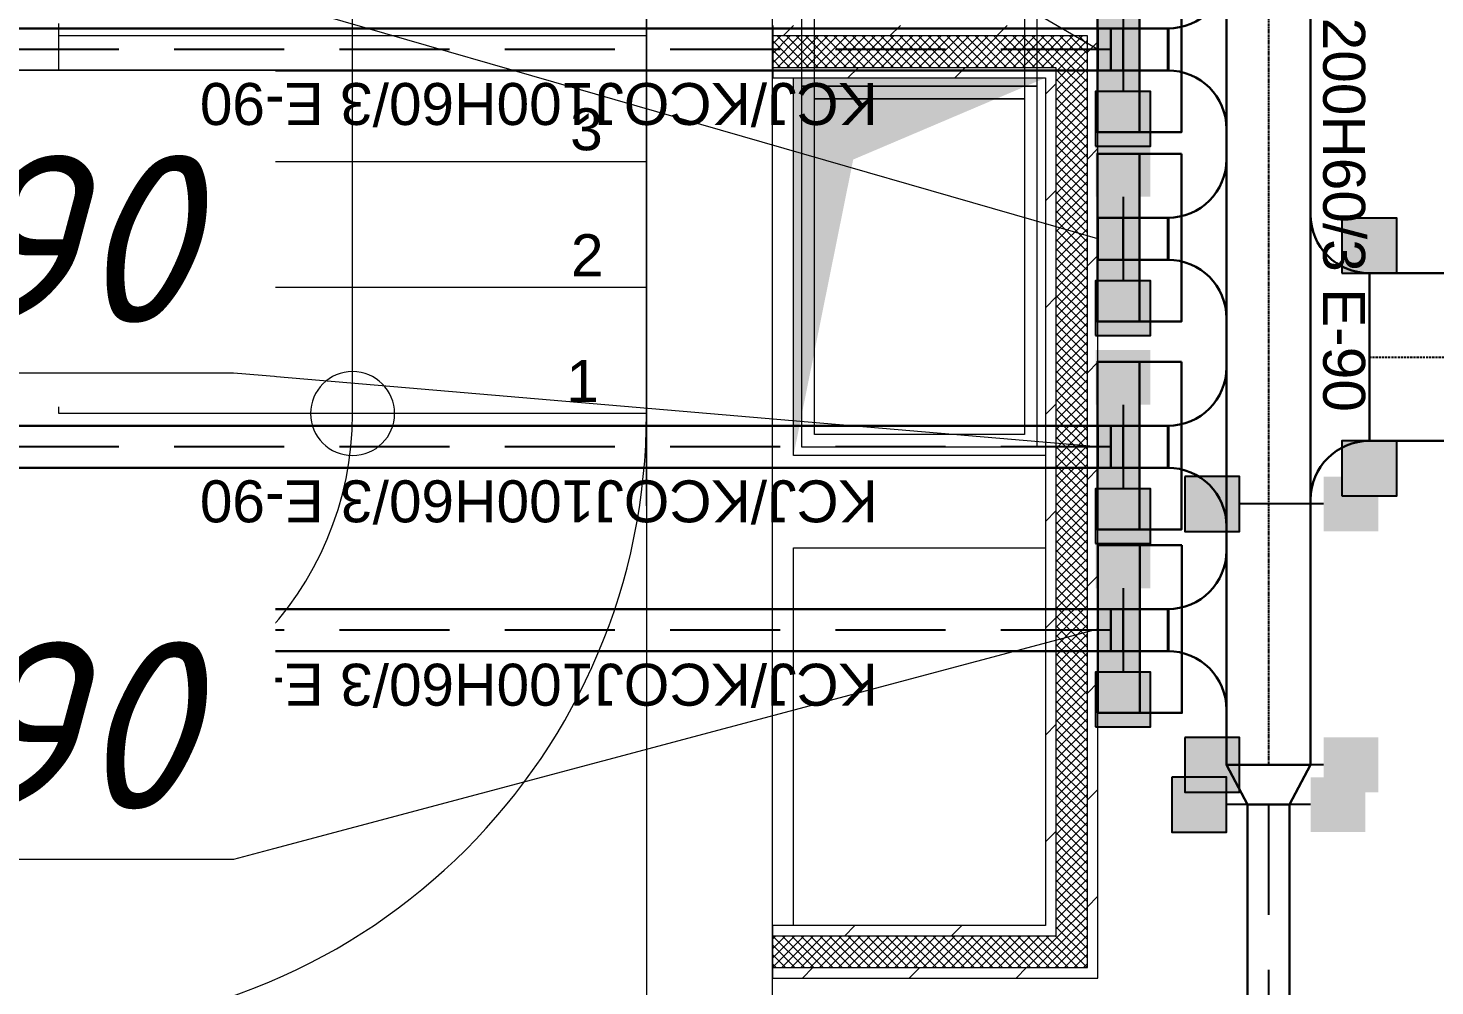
# Model space of a CAD drawing. Extents: x 221643 to 289394, y 86804 to 109436.
# Drawn here: x 258034.9 to 258369.9, y 105088.2 to 105316.4 of the extents above; entities that cross this region are included whole.
import ezdxf
from ezdxf import colors
from ezdxf.entities.mleader import LeaderData, LeaderLine
from ezdxf.math import Vec2, Vec3

# ---------------------------------------------------------------- set-up
doc = ezdxf.new("R2010")
doc.units = 0
doc.linetypes.add('DASHED2', pattern=[0.375, 0.25, -0.125])
for name, color, linetype in [('!ДВ', 7, 'Continuous'), ('!ПС_кабель', 1, 'Continuous'), ('00_lestnicy', 7, 'Continuous'), ('51312000', 7, 'Continuous'), ('BAKS_opis', 7, 'Continuous'), ('АР-3д сходи', 7, 'Continuous'), ('перегородки', 7, 'Continuous')]:
    doc.layers.add(name, color=color, linetype=linetype)
for name, color, linetype, lineweight in [('E_Лотки_аварійні', 1, 'Continuous', 30), ('E_Позначення', 7, 'Continuous', 15), ('E_Розп. мережі', 5, 'Continuous', 30)]:
    doc.layers.add(name, color=color, linetype=linetype, lineweight=lineweight)
doc.layers.add('E_Лотки_опори_опуски', color=2, linetype='Continuous', plot=False)
doc.styles.add('ROMANS', font='ROMANS')
doc.styles.get("Standard").update_dxf_attribs({"font": 'arial.ttf'})
doc.styles.add('ГОСТ 2.304', font='isocpeui.ttf')
doc.styles.add('СГЕНЕРИР_СТИЛЬ_1', font='arial.ttf')

# ---------------------------------------------------------------- blocks, each defined once
blk = doc.blocks.new('+9450')
at = {"layer": '!ДВ', "linetype": 'Continuous', "lineweight": 20}
blk.add_hatch(color=7, dxfattribs=at).paths.add_polyline_path([(3436.3, 4370), (3578.6, 5075.4), (4036.3, 5270), (3436.3, 5270)])
at = {"layer": '!ДВ', "color": 7, "linetype": 'Continuous', "lineweight": 18}
for p, q in [((3486.3, 5220), (3486.3, 6994.8)), ((3986.3, 6994.8), (3986.3, 5220)), ((3456.3, 5250), (3456.3, 6869.8)), ((4016.3, 6869.8), (4016.3, 5250)), ((3456.3, 5250), (4016.3, 5250)), ((3456.3, 4390), (3456.3, 5250)), ((4016.3, 5250), (3456.3, 5250)), ((4016.3, 5250), (4016.3, 4390)), ((3486.3, 5220), (3986.3, 5220)), ((3486.3, 4420), (3486.3, 5220)), ((3986.3, 5220), (3486.3, 5220)), ((3986.3, 5220), (3986.3, 4420)), ((4016.3, 4390), (3456.3, 4390)), ((3986.3, 4420), (3486.3, 4420))]:
    blk.add_line(p, q, dxfattribs=at)
at = {"layer": '!ДВ', "color": 7, "linetype": 'Continuous', "lineweight": 20}
for p, q in [((3436.3, 5270), (4036.3, 5270)), ((3436.3, 4370), (3436.3, 5270)), ((4036.3, 5270), (4036.3, 4370)), ((4036.3, 4370), (3436.3, 4370)), ((3436.3, 4150), (4036.3, 4150)), ((3436.3, 3250), (3436.3, 4150)), ((4036.3, 4150), (4036.3, 3250)), ((4036.3, 3250), (3436.3, 3250))]:
    blk.add_line(p, q, dxfattribs=at)
at = {"color": 7, "linetype": 'Continuous', "lineweight": 20}
for radius in [1470, 770]:
    blk.add_arc((1616.2, 4470.1), radius, 180, 0, dxfattribs=at)
at = {"layer": '00_lestnicy', "color": 7, "linetype": 'Continuous', "lineweight": 13}
blk.add_line((3086.3, 4250), (3086.3, 7250), dxfattribs=at)
at = {"layer": '51312000', "color": 7, "linetype": 'Continuous', "lineweight": 20}
for p, q in [((3086.5, 7072.2), (3086.5, 2120.1)), ((3386.5, 1820.1), (3386.5, 7072.2))]:
    blk.add_line(p, q, dxfattribs=at)
at = {"layer": 'АР-3д сходи', "color": 7, "linetype": 'Continuous', "lineweight": 20}
for p, q in [((1686.2, 4470.1), (1686.2, 6570.1)), ((2386.2, 4470.1), (2386.2, 6270.1)), ((3086.2, 5970.1), (3086.2, 4470.1)), ((3086.2, 5370.1), (1686.2, 5370.1)), ((3086.2, 5070.1), (1686.2, 5070.1)), ((3086.2, 4770.1), (1686.2, 4770.1)), ((3086.2, 4470.1), (1686.2, 4470.1)), ((3086.2, 4470.1), (1686.2, 4470.1))]:
    blk.add_line(p, q, dxfattribs=at)
for start, end in [(0, 180), (180, 0)]:
    blk.add_arc((2386.2, 4470.1), 100, start, end, dxfattribs=at)
at = {"layer": 'перегородки', "color": 7, "linetype": 'Continuous', "lineweight": 18}
for p, q in [((3386.8, 5395), (3386.8, 5370)), ((3411.5, 5370), (3436.5, 5395)), ((3666, 5370), (3691, 5395)), ((3920.6, 5370), (3945.6, 5395)), ((4161.3, 3125), (4161.3, 5395)), ((3386.8, 5350.8), (3406, 5370)), ((3386.8, 5328.3), (3428.4, 5370)), ((3386.8, 5305.9), (3450.9, 5370)), ((4136.3, 5370), (3386.8, 5370)), ((3386.8, 5370), (3386.8, 5295)), ((3472.6, 5295), (3397.6, 5370)), ((3398.3, 5295), (3473.3, 5370)), ((3495, 5295), (3420, 5370)), ((3420.8, 5295), (3495.8, 5370)), ((3517.5, 5295), (3442.5, 5370)), ((3443.3, 5295), (3518.3, 5370)), ((3539.9, 5295), (3464.9, 5370)), ((3465.7, 5295), (3540.7, 5370)), ((3562.4, 5295), (3487.4, 5370)), ((3488.2, 5295), (3563.2, 5370)), ((3584.8, 5295), (3509.8, 5370)), ((3510.6, 5295), (3585.6, 5370)), ((3607.3, 5295), (3532.3, 5370)), ((3533.1, 5295), (3608.1, 5370)), ((3629.7, 5295), (3554.7, 5370)), ((3555.5, 5295), (3630.5, 5370)), ((3652.2, 5295), (3577.2, 5370)), ((3578, 5295), (3653, 5370)), ((3674.6, 5295), (3599.6, 5370)), ((3600.4, 5295), (3675.4, 5370)), ((3697.1, 5295), (3622.1, 5370)), ((3622.9, 5295), (3697.9, 5370)), ((3719.5, 5295), (3644.5, 5370)), ((3645.3, 5295), (3720.3, 5370)), ((3742, 5295), (3667, 5370)), ((3667.8, 5295), (3742.8, 5370)), ((3764.4, 5295), (3689.4, 5370)), ((3690.2, 5295), (3765.2, 5370)), ((3786.9, 5295), (3711.9, 5370)), ((3712.7, 5295), (3787.7, 5370)), ((3809.3, 5295), (3734.3, 5370)), ((3735.1, 5295), (3810.1, 5370)), ((3831.8, 5295), (3756.8, 5370)), ((3757.6, 5295), (3832.6, 5370)), ((3854.2, 5295), (3779.2, 5370)), ((3780, 5295), (3855, 5370)), ((3876.7, 5295), (3801.7, 5370)), ((3802.5, 5295), (3877.5, 5370)), ((3899.1, 5295), (3824.1, 5370)), ((3824.9, 5295), (3899.9, 5370)), ((3921.6, 5295), (3846.6, 5370)), ((3847.4, 5295), (3922.4, 5370)), ((3944, 5295), (3869, 5370)), ((3869.8, 5295), (3944.8, 5370)), ((3966.5, 5295), (3891.5, 5370)), ((3892.3, 5295), (3967.3, 5370)), ((3988.9, 5295), (3913.9, 5370)), ((3914.7, 5295), (3989.7, 5370)), ((4011.4, 5295), (3936.4, 5370)), ((3937.2, 5295), (4012.2, 5370)), ((4033.8, 5295), (3958.8, 5370)), ((3959.6, 5295), (4034.6, 5370)), ((4056.3, 5295), (3981.3, 5370)), ((3982.1, 5295), (4057.1, 5370)), ((4070, 5303.7), (4003.7, 5370)), ((4004.5, 5295), (4079.5, 5370)), ((4081.3, 5314.9), (4026.2, 5370)), ((4027, 5295), (4102, 5370)), ((4092.5, 5326.1), (4048.6, 5370)), ((4049.4, 5295), (4124.4, 5370)), ((4103.7, 5337.4), (4071.1, 5370)), ((4114.9, 5348.6), (4093.5, 5370)), ((4126.2, 5359.8), (4116, 5370)), ((4136.3, 3150), (4136.3, 5370)), ((3450.1, 5295), (3386.8, 5358.4)), ((3427.7, 5295), (3386.8, 5335.9)), ((4061.3, 5284.5), (4136.3, 5359.5)), ((4061.3, 5262), (4136.3, 5337)), ((4136.3, 5304.7), (4103.7, 5337.4)), ((4136.3, 5327.2), (4114.9, 5348.6)), ((4136.3, 5349.6), (4126.2, 5359.8)), ((4136.3, 5331.2), (4161.3, 5356.2)), ((3405.2, 5295), (3386.8, 5313.5)), ((3386.8, 5295), (4061.3, 5295)), ((3386.8, 5295), (3386.8, 5270)), ((3566, 5270), (3591, 5295)), ((3820.6, 5270), (3845.6, 5295)), ((4061.3, 5239.6), (4136.3, 5314.6)), ((4061.3, 5295), (4061.3, 3225)), ((4136.3, 5237.4), (4070, 5303.7)), ((4136.3, 5259.8), (4081.3, 5314.9)), ((4136.3, 5282.3), (4092.5, 5326.1)), ((3386.8, 5270), (4036.3, 5270)), ((4036.3, 5270), (4036.3, 3250)), ((4061.3, 5217.1), (4136.3, 5292.1)), ((4136.3, 5214.9), (4061.3, 5289.9)), ((4061.3, 5194.7), (4136.3, 5269.7)), ((4136.3, 5192.5), (4061.3, 5267.5)), ((4036.3, 5231.2), (4061.3, 5256.2)), ((4061.3, 5172.2), (4136.3, 5247.2)), ((4136.3, 5170), (4061.3, 5245)), ((4061.3, 5149.8), (4136.3, 5224.8)), ((4136.3, 5147.6), (4061.3, 5222.6)), ((4061.3, 5127.3), (4136.3, 5202.3)), ((4136.3, 5125.1), (4061.3, 5200.1)), ((4061.3, 5104.9), (4136.3, 5179.9)), ((4136.3, 5102.7), (4061.3, 5177.7)), ((4061.3, 5082.4), (4136.3, 5157.4)), ((4136.3, 5080.2), (4061.3, 5155.2)), ((4061.3, 5060), (4136.3, 5135)), ((4136.3, 5057.8), (4061.3, 5132.8)), ((4061.3, 5037.5), (4136.3, 5112.5)), ((4136.3, 5035.3), (4061.3, 5110.3)), ((4136.3, 5076.6), (4161.3, 5101.6)), ((4061.3, 5015.1), (4136.3, 5090.1)), ((4136.3, 5012.9), (4061.3, 5087.9)), ((4061.3, 4992.6), (4136.3, 5067.6)), ((4136.3, 4990.4), (4061.3, 5065.4)), ((4061.3, 4970.2), (4136.3, 5045.2)), ((4136.3, 4968), (4061.3, 5043)), ((4036.3, 4976.6), (4061.3, 5001.6)), ((4061.3, 4947.7), (4136.3, 5022.7)), ((4136.3, 4945.5), (4061.3, 5020.5)), ((4061.3, 4925.3), (4136.3, 5000.3)), ((4136.3, 4923.1), (4061.3, 4998.1)), ((4061.3, 4902.8), (4136.3, 4977.8)), ((4136.3, 4900.6), (4061.3, 4975.6)), ((4061.3, 4880.4), (4136.3, 4955.4)), ((4136.3, 4878.2), (4061.3, 4953.2)), ((4061.3, 4857.9), (4136.3, 4932.9)), ((4136.3, 4855.7), (4061.3, 4930.7)), ((4061.3, 4835.5), (4136.3, 4910.5)), ((4136.3, 4833.3), (4061.3, 4908.3)), ((4061.3, 4813), (4136.3, 4888)), ((4136.3, 4810.8), (4061.3, 4885.8)), ((4061.3, 4790.6), (4136.3, 4865.6)), ((4136.3, 4788.4), (4061.3, 4863.4)), ((4061.3, 4768.1), (4136.3, 4843.1)), ((4136.3, 4765.9), (4061.3, 4840.9)), ((4136.3, 4822.1), (4161.3, 4847.1)), ((4061.3, 4745.7), (4136.3, 4820.7)), ((4136.3, 4743.5), (4061.3, 4818.5)), ((4061.3, 4723.2), (4136.3, 4798.2)), ((4136.3, 4721), (4061.3, 4796)), ((4061.3, 4700.8), (4136.3, 4775.8)), ((4136.3, 4698.6), (4061.3, 4773.6)), ((4036.3, 4722.1), (4061.3, 4747.1)), ((4061.3, 4678.3), (4136.3, 4753.3)), ((4136.3, 4676.1), (4061.3, 4751.1)), ((4061.3, 4655.9), (4136.3, 4730.9)), ((4136.3, 4653.7), (4061.3, 4728.7)), ((4061.3, 4633.4), (4136.3, 4708.4)), ((4136.3, 4631.2), (4061.3, 4706.2)), ((4061.3, 4610.9), (4136.3, 4685.9)), ((4136.3, 4608.8), (4061.3, 4683.8)), ((4061.3, 4588.5), (4136.3, 4663.5)), ((4136.3, 4586.3), (4061.3, 4661.3)), ((4061.3, 4566), (4136.3, 4641)), ((4136.3, 4563.9), (4061.3, 4638.9)), ((4061.3, 4543.6), (4136.3, 4618.6)), ((4136.3, 4541.4), (4061.3, 4616.4)), ((4061.3, 4521.1), (4136.3, 4596.1)), ((4136.3, 4519), (4061.3, 4594)), ((4136.3, 4567.5), (4161.3, 4592.5)), ((4061.3, 4498.7), (4136.3, 4573.7)), ((4136.3, 4496.5), (4061.3, 4571.5)), ((4061.3, 4476.2), (4136.3, 4551.2)), ((4136.3, 4474.1), (4061.3, 4549.1)), ((4061.3, 4453.8), (4136.3, 4528.8)), ((4136.3, 4451.6), (4061.3, 4526.6)), ((4036.3, 4467.5), (4061.3, 4492.5)), ((4061.3, 4431.3), (4136.3, 4506.3)), ((4136.3, 4429.2), (4061.3, 4504.2)), ((4061.3, 4408.9), (4136.3, 4483.9)), ((4136.3, 4406.7), (4061.3, 4481.7)), ((4061.3, 4386.4), (4136.3, 4461.4)), ((4136.3, 4384.3), (4061.3, 4459.3)), ((4061.3, 4364), (4136.3, 4439)), ((4136.3, 4361.8), (4061.3, 4436.8)), ((4061.3, 4341.5), (4136.3, 4416.5)), ((4136.3, 4339.4), (4061.3, 4414.4)), ((4061.3, 4319.1), (4136.3, 4394.1)), ((4136.3, 4316.9), (4061.3, 4391.9)), ((4061.3, 4296.6), (4136.3, 4371.6)), ((4136.3, 4294.5), (4061.3, 4369.5)), ((4061.3, 4274.2), (4136.3, 4349.2)), ((4136.3, 4272), (4061.3, 4347)), ((4061.3, 4251.7), (4136.3, 4326.7)), ((4136.3, 4249.6), (4061.3, 4324.6)), ((4136.3, 4313), (4161.3, 4338)), ((4061.3, 4229.3), (4136.3, 4304.3)), ((4136.3, 4227.1), (4061.3, 4302.1)), ((4061.3, 4206.8), (4136.3, 4281.8)), ((4136.3, 4204.7), (4061.3, 4279.7)), ((4061.3, 4184.4), (4136.3, 4259.4)), ((4136.3, 4182.2), (4061.3, 4257.2)), ((4036.3, 4213), (4061.3, 4238)), ((4061.3, 4161.9), (4136.3, 4236.9)), ((4136.3, 4159.8), (4061.3, 4234.8)), ((4061.3, 4139.5), (4136.3, 4214.5)), ((4136.3, 4137.3), (4061.3, 4212.3)), ((4061.3, 4117), (4136.3, 4192)), ((4136.3, 4114.9), (4061.3, 4189.9)), ((4061.3, 4094.6), (4136.3, 4169.6)), ((4136.3, 4092.4), (4061.3, 4167.4)), ((4061.3, 4072.1), (4136.3, 4147.1)), ((4136.3, 4070), (4061.3, 4145)), ((4061.3, 4049.7), (4136.3, 4124.7)), ((4136.3, 4047.5), (4061.3, 4122.5)), ((4061.3, 4027.2), (4136.3, 4102.2)), ((4136.3, 4025.1), (4061.3, 4100.1)), ((4061.3, 4004.8), (4136.3, 4079.8)), ((4136.3, 4002.6), (4061.3, 4077.6)), ((4061.3, 3982.3), (4136.3, 4057.3)), ((4136.3, 3980.2), (4061.3, 4055.2)), ((4136.3, 4058.4), (4161.3, 4083.4)), ((4061.3, 3959.9), (4136.3, 4034.9)), ((4136.3, 3957.7), (4061.3, 4032.7)), ((4061.3, 3937.4), (4136.3, 4012.4)), ((4136.3, 3935.3), (4061.3, 4010.3)), ((4061.3, 3915), (4136.3, 3990)), ((4136.3, 3912.8), (4061.3, 3987.8)), ((4036.3, 3958.4), (4061.3, 3983.4)), ((4061.3, 3892.5), (4136.3, 3967.5)), ((4136.3, 3890.4), (4061.3, 3965.4)), ((4061.3, 3870.1), (4136.3, 3945.1)), ((4136.3, 3867.9), (4061.3, 3942.9)), ((4061.3, 3847.6), (4136.3, 3922.6)), ((4136.3, 3845.5), (4061.3, 3920.5)), ((4061.3, 3825.2), (4136.3, 3900.2)), ((4136.3, 3823), (4061.3, 3898)), ((4061.3, 3802.7), (4136.3, 3877.7)), ((4136.3, 3800.6), (4061.3, 3875.6)), ((4061.3, 3780.3), (4136.3, 3855.3)), ((4136.3, 3778.1), (4061.3, 3853.1)), ((4061.3, 3757.8), (4136.3, 3832.8)), ((4136.3, 3755.7), (4061.3, 3830.7)), ((4136.3, 3803.8), (4161.3, 3828.8)), ((4061.3, 3735.4), (4136.3, 3810.4)), ((4136.3, 3733.2), (4061.3, 3808.2)), ((4061.3, 3712.9), (4136.3, 3787.9)), ((4136.3, 3710.8), (4061.3, 3785.8)), ((4061.3, 3690.5), (4136.3, 3765.5)), ((4136.3, 3688.3), (4061.3, 3763.3)), ((4036.3, 3703.8), (4061.3, 3728.8)), ((4061.3, 3668), (4136.3, 3743)), ((4136.3, 3665.9), (4061.3, 3740.9)), ((4061.3, 3645.6), (4136.3, 3720.6)), ((4136.3, 3643.4), (4061.3, 3718.4)), ((4061.3, 3623.1), (4136.3, 3698.1)), ((4136.3, 3621), (4061.3, 3696)), ((4061.3, 3600.7), (4136.3, 3675.7)), ((4136.3, 3598.5), (4061.3, 3673.5)), ((4061.3, 3578.2), (4136.3, 3653.2)), ((4136.3, 3576), (4061.3, 3651)), ((4061.3, 3555.8), (4136.3, 3630.8)), ((4136.3, 3553.6), (4061.3, 3628.6)), ((4061.3, 3533.3), (4136.3, 3608.3)), ((4136.3, 3531.1), (4061.3, 3606.1)), ((4061.3, 3510.9), (4136.3, 3585.9)), ((4136.3, 3508.7), (4061.3, 3583.7)), ((4061.3, 3488.4), (4136.3, 3563.4)), ((4136.3, 3486.2), (4061.3, 3561.2)), ((4136.3, 3549.3), (4161.3, 3574.3)), ((4061.3, 3466), (4136.3, 3541)), ((4136.3, 3463.8), (4061.3, 3538.8)), ((4061.3, 3443.5), (4136.3, 3518.5)), ((4136.3, 3441.3), (4061.3, 3516.3)), ((4061.3, 3421.1), (4136.3, 3496.1)), ((4136.3, 3418.9), (4061.3, 3493.9)), ((4036.3, 3449.3), (4061.3, 3474.3)), ((4061.3, 3398.6), (4136.3, 3473.6)), ((4136.3, 3396.4), (4061.3, 3471.4)), ((4061.3, 3376.2), (4136.3, 3451.2)), ((4136.3, 3374), (4061.3, 3449)), ((4061.3, 3353.7), (4136.3, 3428.7)), ((4136.3, 3351.5), (4061.3, 3426.5)), ((4061.3, 3331.3), (4136.3, 3406.3)), ((4136.3, 3329.1), (4061.3, 3404.1)), ((4061.3, 3308.8), (4136.3, 3383.8)), ((4136.3, 3306.6), (4061.3, 3381.6)), ((4061.3, 3286.4), (4136.3, 3361.4)), ((4136.3, 3284.2), (4061.3, 3359.2)), ((4061.3, 3263.9), (4136.3, 3338.9)), ((4136.3, 3261.7), (4061.3, 3336.7)), ((4136.3, 3294.7), (4161.3, 3319.7)), ((4061.3, 3241.5), (4136.3, 3316.5)), ((4136.3, 3239.3), (4061.3, 3314.3)), ((4136.3, 3216.8), (4061.3, 3291.8)), ((4064.3, 3222), (4136.3, 3294)), ((4136.3, 3194.4), (4061.3, 3269.4)), ((4075.6, 3210.8), (4136.3, 3271.6)), ((4036.3, 3250), (3386.9, 3250)), ((3386.9, 3225), (3386.9, 3250)), ((3386.9, 3218.1), (3393.8, 3225)), ((3386.9, 3195.6), (3416.3, 3225)), ((3386.9, 3173.2), (3438.7, 3225)), ((3386.9, 3150.7), (3461.2, 3225)), ((4061.3, 3225), (3386.9, 3225)), ((3386.9, 3150), (3386.9, 3225)), ((3462.3, 3150), (3387.3, 3225)), ((3408.6, 3150), (3483.6, 3225)), ((3484.8, 3150), (3409.8, 3225)), ((3431.1, 3150), (3506.1, 3225)), ((3507.2, 3150), (3432.2, 3225)), ((3453.5, 3150), (3528.5, 3225)), ((3529.7, 3150), (3454.7, 3225)), ((3476, 3150), (3551, 3225)), ((3552.1, 3150), (3477.1, 3225)), ((3498.4, 3150), (3573.4, 3225)), ((3574.6, 3150), (3499.6, 3225)), ((3520.9, 3150), (3595.9, 3225)), ((3597, 3150), (3522, 3225)), ((3543.3, 3150), (3618.3, 3225)), ((3619.5, 3150), (3544.5, 3225)), ((3557.5, 3225), (3582.5, 3250)), ((3565.8, 3150), (3640.8, 3225)), ((3641.9, 3150), (3566.9, 3225)), ((3588.2, 3150), (3663.2, 3225)), ((3664.4, 3150), (3589.4, 3225)), ((3610.7, 3150), (3685.7, 3225)), ((3686.8, 3150), (3611.8, 3225)), ((3633.1, 3150), (3708.1, 3225)), ((3709.3, 3150), (3634.3, 3225)), ((3655.6, 3150), (3730.6, 3225)), ((3731.7, 3150), (3656.7, 3225)), ((3678, 3150), (3753, 3225)), ((3754.2, 3150), (3679.2, 3225)), ((3700.5, 3150), (3775.5, 3225)), ((3776.6, 3150), (3701.6, 3225)), ((3722.9, 3150), (3797.9, 3225)), ((3799.1, 3150), (3724.1, 3225)), ((3745.4, 3150), (3820.4, 3225)), ((3821.5, 3150), (3746.5, 3225)), ((3767.8, 3150), (3842.8, 3225)), ((3844, 3150), (3769, 3225)), ((3790.3, 3150), (3865.3, 3225)), ((3866.4, 3150), (3791.4, 3225)), ((3812, 3225), (3837, 3250)), ((3812.7, 3150), (3887.7, 3225)), ((3888.9, 3150), (3813.9, 3225)), ((3835.2, 3150), (3910.2, 3225)), ((3911.3, 3150), (3836.3, 3225)), ((3857.6, 3150), (3932.6, 3225)), ((3933.8, 3150), (3858.8, 3225)), ((3880.1, 3150), (3955.1, 3225)), ((3956.2, 3150), (3881.2, 3225)), ((3902.5, 3150), (3977.5, 3225)), ((3978.7, 3150), (3903.7, 3225)), ((3925, 3150), (4000, 3225)), ((4001.1, 3150), (3926.1, 3225)), ((3947.4, 3150), (4022.4, 3225)), ((4023.6, 3150), (3948.6, 3225)), ((3969.9, 3150), (4044.9, 3225)), ((4046, 3150), (3971, 3225)), ((3992.3, 3150), (4064.3, 3222)), ((4068.5, 3150), (3993.5, 3225)), ((4090.9, 3150), (4015.9, 3225)), ((4113.4, 3150), (4038.4, 3225)), ((4135.8, 3150), (4060.8, 3225)), ((4136.3, 3171.9), (4061.3, 3246.9)), ((4086.8, 3199.6), (4136.3, 3249.1)), ((4098, 3188.3), (4136.3, 3226.7)), ((3439.9, 3150), (3386.9, 3203)), ((4014.8, 3150), (4075.6, 3210.8)), ((4037.2, 3150), (4086.8, 3199.6)), ((4059.7, 3150), (4098, 3188.3)), ((4109.2, 3177.1), (4136.3, 3204.2)), ((3417.4, 3150), (3386.9, 3180.5)), ((3395, 3150), (3386.9, 3158.1)), ((3386.9, 3150), (4136.3, 3150)), ((3386.9, 3125), (3386.9, 3150)), ((3457.5, 3125), (3482.5, 3150)), ((3712, 3125), (3737, 3150)), ((3966.6, 3125), (3991.6, 3150)), ((4082.1, 3150), (4109.2, 3177.1)), ((4104.6, 3150), (4120.5, 3165.9)), ((4120.5, 3165.9), (4136.3, 3181.8)), ((4127, 3150), (4131.7, 3154.7)), ((4131.7, 3154.7), (4136.3, 3159.3)), ((3386.9, 3125), (4161.3, 3125))]:
    blk.add_line(p, q, dxfattribs=at)
at = {"layer": 'АР-3д сходи', "color": 7, "style": 'СГЕНЕРИР_СТИЛЬ_1'}
for s, p in [('3', (2904.4, 5097.5)), ('2', (2906.2, 4797.4)), ('1', (2895.1, 4497.4))]:
    blk.add_text(s, height=100, dxfattribs=at).set_placement(p)
blk = doc.blocks.new('BAKS_1858')
at = {"layer": 'BAKS_opis', "color": 105, "linetype": 'DASHED2'}
blk.add_line((0, 0), (0, -302.15), dxfattribs=at)
at = {"layer": 'E_Лотки_аварійні'}
for points in [[(-10, 0), (-10, -302.15), (10, -302.15), (10, 0)], [(-10, 0), (-10, -302.15), (-10, -302.15), (-10, 0)], [(10, 0), (10, -302.15), (-10, -302.15), (-10, 0)], [(10, 0), (10, -302.15), (10, -302.15), (10, 0)]]:
    blk.add_3dface(points, dxfattribs=at)
at = {"flags": 1}
for tag, p in [('LENGTH', (0, 0)), ('ID', (10, 0)), ('ATT_2', (0, -302.15)), ('ATT_3', (0, -302.15)), ('ATT_1', (0, -302.15)), ('ATT_4', (0, -302.15)), ('ATT_5', (0, -302.15)), ('AN', (0, -302.15)), ('TYP', (0, -302.15)), ('P2X', (0, -302.15)), ('P2Y', (0, -302.15)), ('LUSTRO', (0, -302.15)), ('NAME', (0, -302.15)), ('P1X', (0, -302.15)), ('P1Y', (0, -302.15))]:
    blk.add_attdef(tag, p, '', height=2.5, dxfattribs=at)
at = {"layer": 'BAKS_opis'}
blk.add_attdef('SYMBOL', (13, -56.58), '', height=10, rotation=270, dxfattribs=at)
blk = doc.blocks.new('A$C4863500E')
at = {"linetype": 'Continuous'}
for p, q in [((380, 140), (0, 140)), ((240, 0), (140, 0))]:
    blk.add_line(p, q, dxfattribs=at)
for centre, start, end in [((0, 0), 0, 90), ((380, 0), 90, 180)]:
    blk.add_arc(centre, 140, start, end, dxfattribs=at)
blk = doc.blocks.new('TKD___100')
at = {"xscale": 0.1, "yscale": 0.1, "zscale": 0.1}
blk.add_blockref('A$C4863500E', (-19, -14), dxfattribs=at)
at = {"style": 'ROMANS', "flags": 9}
for tag, p in [('SYMBOL', (4.95, 15.01)), ('TYP', (4.95, 14.03)), ('ATT_1', (4.95, 13.37)), ('ID', (4.95, 14.67)), ('NAME', (4.95, 14.36)), ('LENGTH', (4.95, 13.71)), ('ATT_2', (4.95, 13.02)), ('ATT_3', (4.95, 12.67)), ('ATT_4', (4.95, 12.31)), ('ATT_5', (4.95, 11.94)), ('AN', (4.95, 10.64)), ('LUSTRO', (4.95, 11.58)), ('P1', (4.95, 11.23)), ('P2', (4.95, 10.94))]:
    blk.add_attdef(tag, p, '', height=0.3, dxfattribs=at)
blk = doc.blocks.new('A$C29AD5F3A')
at = {"linetype": 'Continuous'}
for p, q in [((0, 168), (100, 168)), ((0, 108), (0, 168)), ((100, 168), (100, 108)), ((100, 108), (0, 108)), ((0, 108), (0, 0)), ((100, 0), (100, 108)), ((0, 0), (100, 0))]:
    blk.add_line(p, q, dxfattribs=at)
blk = doc.blocks.new('LU___100H60')
at = {"xscale": 0.1, "yscale": 0.1, "zscale": 0.1}
blk.add_blockref('A$C29AD5F3A', (-5, 0), dxfattribs=at)
at = {"style": 'ROMANS', "flags": 9}
for tag, p in [('SYMBOL', (4.95, 15.01)), ('TYP', (4.95, 14.03)), ('ATT_1', (4.95, 13.37)), ('ID', (4.95, 14.67)), ('NAME', (4.95, 14.36)), ('LENGTH', (4.95, 13.71)), ('ATT_2', (4.95, 13.02)), ('ATT_3', (4.95, 12.67)), ('ATT_4', (4.95, 12.31)), ('ATT_5', (4.95, 11.94)), ('AN', (4.95, 10.64)), ('LUSTRO', (4.95, 11.58)), ('P1', (4.95, 11.23)), ('P2', (4.95, 10.94))]:
    blk.add_attdef(tag, p, '', height=0.3, dxfattribs=at)
blk = doc.blocks.new('BAKS_569')
at = {"layer": 'BAKS_opis', "linetype": 'DASHED2', "ltscale": 105}
blk.add_line((0, 0), (0, -300), dxfattribs=at)
at = {"layer": 'E_Лотки_опори_опуски'}
for points in [[(-5, 0), (-5, -300), (5, -300), (5, 0)], [(-5, 0), (-5, -300), (-5, -300), (-5, 0)], [(5, 0), (5, -300), (-5, -300), (-5, 0)], [(5, 0), (5, -300), (5, -300), (5, 0)]]:
    blk.add_3dface(points, dxfattribs=at)
at = {"flags": 1}
for tag, p in [('LENGTH', (0, 0)), ('ID', (5, 0)), ('ATT_2', (0, -300)), ('ATT_3', (0, -300)), ('ATT_1', (0, -300)), ('ATT_4', (0, -300)), ('ATT_5', (0, -300)), ('AN', (0, -300)), ('TYP', (0, -300)), ('P2X', (0, -300)), ('P2Y', (0, -300)), ('LUSTRO', (0, -300)), ('NAME', (0, -300)), ('P1X', (0, -300)), ('P1Y', (0, -300))]:
    blk.add_attdef(tag, p, '', height=2.5, dxfattribs=at)
at = {"layer": 'BAKS_opis'}
blk.add_attdef('SYMBOL', (8, -55.5), '', height=10, rotation=270, dxfattribs=at)
blk = doc.blocks.new('A$C15B67691')
at = {"linetype": 'Continuous'}
for p, q in [((0, 0), (50, 95)), ((150, 95), (50, 95)), ((200, 0), (150, 95)), ((200, 0), (0, 0))]:
    blk.add_line(p, q, dxfattribs=at)
blk = doc.blocks.new('RKS___200_100')
at = {"xscale": 0.1, "yscale": 0.1, "zscale": 0.1}
blk.add_blockref('A$C15B67691', (-10, 0), dxfattribs=at)
at = {"style": 'ROMANS', "flags": 9}
for tag, p in [('SYMBOL', (4.95, 15.01)), ('TYP', (4.95, 14.03)), ('ATT_1', (4.95, 13.37)), ('ID', (4.95, 14.67)), ('NAME', (4.95, 14.36)), ('LENGTH', (4.95, 13.71)), ('ATT_2', (4.95, 13.02)), ('ATT_3', (4.95, 12.67)), ('ATT_4', (4.95, 12.31)), ('ATT_5', (4.95, 11.94)), ('AN', (4.95, 10.64)), ('LUSTRO', (4.95, 11.58)), ('P1', (4.95, 11.23)), ('P2', (4.95, 10.94))]:
    blk.add_attdef(tag, p, '', height=0.3, dxfattribs=at)
blk = doc.blocks.new('A$C78E166E7')
at = {"linetype": 'Continuous'}
for p, q in [((680, 140), (0, 140)), ((540, 0), (140, 0))]:
    blk.add_line(p, q, dxfattribs=at)
for centre, start, end in [((0, 0), 0, 90), ((680, 0), 90, 180)]:
    blk.add_arc(centre, 140, start, end, dxfattribs=at)
blk = doc.blocks.new('TKD___400')
at = {"xscale": 0.1, "yscale": 0.1, "zscale": 0.1}
blk.add_blockref('A$C78E166E7', (-34, -14), dxfattribs=at)
at = {"style": 'ROMANS', "flags": 9}
for tag, p in [('SYMBOL', (4.95, 15.01)), ('TYP', (4.95, 14.03)), ('ATT_1', (4.95, 13.37)), ('ID', (4.95, 14.67)), ('NAME', (4.95, 14.36)), ('LENGTH', (4.95, 13.71)), ('ATT_2', (4.95, 13.02)), ('ATT_3', (4.95, 12.67)), ('ATT_4', (4.95, 12.31)), ('ATT_5', (4.95, 11.94)), ('AN', (4.95, 10.64)), ('LUSTRO', (4.95, 11.58)), ('P1', (4.95, 11.23)), ('P2', (4.95, 10.94))]:
    blk.add_attdef(tag, p, '', height=0.3, dxfattribs=at)
blk = doc.blocks.new('BAKS_1868')
at = {"layer": 'BAKS_opis', "color": 105, "linetype": 'DASHED2', "ltscale": 2}
blk.add_line((0, 0), (171.45, 0), dxfattribs=at)
at = {"layer": 'E_Лотки_аварійні'}
for points in [[(0, -20), (171.45, -20), (171.45, 20), (0, 20)], [(0, 20), (171.45, 20), (171.45, -20), (0, -20)], [(0, 20), (171.45, 20), (171.45, 20), (0, 20)], [(0, -20), (171.45, -20), (171.45, -20), (0, -20)]]:
    blk.add_3dface(points, dxfattribs=at)
at = {"flags": 1}
for tag, p in [('ID', (0, 20)), ('LENGTH', (0, 0)), ('ATT_2', (171.45, 0)), ('ATT_3', (171.45, 0)), ('ATT_1', (171.45, 0)), ('ATT_4', (171.45, 0)), ('ATT_5', (171.45, 0)), ('AN', (171.45, 0)), ('TYP', (171.45, 0)), ('P2X', (171.45, 0)), ('P2Y', (171.45, 0)), ('LUSTRO', (171.45, 0)), ('NAME', (171.45, 0)), ('P1X', (171.45, 0)), ('P1Y', (171.45, 0))]:
    blk.add_attdef(tag, p, '', height=2.5, dxfattribs=at)
at = {"layer": 'BAKS_opis', "flags": 1}
blk.add_attdef('SYMBOL', (85.72, 23), '', height=10, dxfattribs=at)
blk = doc.blocks.new('podpora_400')
h = blk.add_hatch(color=256)
h.paths.add_polyline_path([(-6.53, 20), (0, 20), (6.53, 20), (6.53, 33.06), (-6.53, 33.06)])
h.paths.add_polyline_path([(-6.53, -33.06), (6.53, -33.06), (6.53, -20), (0, -20), (-6.53, -20)])
blk.add_line((0, 20), (0, -20))
for points in [[(-6.53, 20), (6.53, 20), (6.53, 33.06), (-6.53, 33.06)], [(-6.53, -33.06), (6.53, -33.06), (6.53, -20), (-6.53, -20)]]:
    blk.add_lwpolyline(points, close=True)
at = {"style": 'ROMANS', "flags": 9}
for tag, p in [('SYMBOL', (0.97, 29.35)), ('TYP', (0.97, 28.37)), ('ATT_1', (0.97, 27.71)), ('ATT_2', (0.97, 27.36)), ('ATT_3', (0.97, 27)), ('ATT_4', (0.97, 26.64)), ('ID', (0.97, 29.01)), ('NAME', (0.97, 28.69)), ('LENGTH', (0.97, 28.04)), ('ELEM', (0.95, 24.98)), ('ATT_5', (0.97, 26.28)), ('AN', (0.97, 25.31)), ('P1', (0.97, 25.91)), ('P2', (0.97, 25.62))]:
    blk.add_attdef(tag, p, '', height=0.3, dxfattribs=at)
blk = doc.blocks.new('podpora_200')
for points in [[(-6.53, 10), (0, 10), (6.53, 10), (6.53, 23.06), (-6.53, 23.06)], [(-6.53, -23.06), (6.53, -23.06), (6.53, -10), (-6.53, -10)]]:
    blk.add_hatch(color=256).paths.add_polyline_path(points)
blk.add_line((0, 10), (0, -10))
blk.add_lwpolyline([(-6.53, -23.06), (6.53, -23.06), (6.53, -10), (-6.53, -10)], close=True)
at = {"style": 'ROMANS', "flags": 9}
for tag, p in [('SYMBOL', (3.32, 14.86)), ('TYP', (3.32, 13.88)), ('ATT_1', (3.32, 13.22)), ('ID', (3.32, 14.52)), ('NAME', (3.32, 14.21)), ('LENGTH', (3.32, 13.56)), ('ELEM', (3.29, 10.49)), ('ATT_2', (3.32, 12.87)), ('ATT_3', (3.32, 12.52)), ('ATT_4', (3.32, 12.16)), ('ATT_5', (3.32, 11.79)), ('AN', (3.32, 10.83)), ('P1', (3.32, 11.42)), ('P2', (3.32, 11.14))]:
    blk.add_attdef(tag, p, '', height=0.3, dxfattribs=at)
blk = doc.blocks.new('_None')
blk = doc.blocks.new('BAKS_1886')
at = {"layer": 'BAKS_opis', "linetype": 'DASHED2', "ltscale": 105}
blk.add_line((0, 0), (0, -330.25), dxfattribs=at)
at = {"layer": 'E_Лотки_аварійні'}
for points in [[(-5, 0), (-5, -330.25), (5, -330.25), (5, 0)], [(5, 0), (5, -330.25), (-5, -330.25), (-5, 0)], [(5, 0), (5, -330.25), (5, -330.25), (5, 0)], [(-5, 0), (-5, -330.25), (-5, -330.25), (-5, 0)]]:
    blk.add_3dface(points, dxfattribs=at)
at = {"flags": 1}
for tag, p in [('LENGTH', (0, 0)), ('ID', (5, 0)), ('ATT_2', (0, -330.25)), ('ATT_3', (0, -330.25)), ('ATT_1', (0, -330.25)), ('ATT_4', (0, -330.25)), ('ATT_5', (0, -330.25)), ('AN', (0, -330.25)), ('TYP', (0, -330.25)), ('P2X', (0, -330.25)), ('P2Y', (0, -330.25)), ('LUSTRO', (0, -330.25)), ('NAME', (0, -330.25)), ('P1X', (0, -330.25)), ('P1Y', (0, -330.25))]:
    blk.add_attdef(tag, p, '', height=2.5, dxfattribs=at)
at = {"layer": 'BAKS_opis'}
blk.add_attdef('SYMBOL', (8, -70.63), '', height=10, rotation=270, dxfattribs=at)

msp = doc.modelspace()

# ---------------------------------------------------------------- hatches: boundary and pattern name
at = {"layer": '!ПС_кабель', "ltscale": 0.001, "true_color": 0xf27172}
h = msp.add_hatch(color=11, dxfattribs=at)
h.dxf.hatch_style = 1
h.paths.add_polyline_path([(258299.5831, 105291.6035), (258289.5831, 105291.6035), (258289.5831, 105331.6035), (258299.5831, 105331.6035)])
h = msp.add_hatch(color=11, dxfattribs=at)
h.dxf.hatch_style = 1
h.paths.add_polyline_path([(258299.5831, 105246.4783), (258289.5831, 105246.4783), (258289.5831, 105286.4783), (258299.5831, 105286.4783)])
h = msp.add_hatch(color=11, dxfattribs=at)
h.dxf.hatch_style = 1
h.paths.add_polyline_path([(258299.5831, 105196.9166), (258289.5831, 105196.9166), (258289.5831, 105236.9166), (258299.5831, 105236.9166)])
h = msp.add_hatch(color=11, dxfattribs=at)
h.dxf.hatch_style = 1
h.paths.add_polyline_path([(258299.6831, 105153.2184), (258289.6831, 105153.2184), (258289.6831, 105193.2184), (258299.6831, 105193.2184)])

# ---------------------------------------------------------------- linework, layer by layer
at = {"layer": '!ПС_кабель', "color": 11, "lineweight": 30, "ltscale": 0.001, "true_color": 0xf27172}
for p, q in [((258299.5831, 105291.6035), (258299.5831, 105331.6035)), ((258299.5831, 105246.4783), (258299.5831, 105286.4783)), ((258299.5831, 105196.9166), (258299.5831, 105236.9166)), ((258299.6831, 105153.2184), (258299.6831, 105193.2184))]:
    msp.add_line(p, q, dxfattribs=at)
for points in [[(258309.5831, 105331.6035), (258309.5831, 105291.6035), (258289.5831, 105291.6035), (258289.5831, 105331.6035)], [(258309.5831, 105286.4783), (258309.5831, 105246.4783), (258289.5831, 105246.4783), (258289.5831, 105286.4783)], [(258309.5831, 105236.9166), (258309.5831, 105196.9166), (258289.5831, 105196.9166), (258289.5831, 105236.9166)], [(258309.6831, 105193.2184), (258309.6831, 105153.2184), (258289.6831, 105153.2184), (258289.6831, 105193.2184)]]:
    msp.add_lwpolyline(points, close=True, dxfattribs=at)

# ---------------------------------------------------------------- block references
at = {"layer": 'E_Лотки_аварійні'}
for name, p, values in [('BAKS_1858', (258330.3392, 105443.0271), {'SYMBOL': 'KCJ/KCOJ200H60/3 E-90'}), ('BAKS_1886', (258330.3392, 105131.374), {'SYMBOL': 'KCJ/KCOJ100H60/3 E-90'})]:
    msp.add_blockref(name, p, dxfattribs=at).add_auto_attribs(values)
for name, p, rotation in [('TKD___100', (258320.3392, 105311.346), 270), ('TKD___100', (258320.3392, 105266.2208), 270), ('TKD___100', (258320.3392, 105216.6591), 270), ('TKD___100', (258320.3392, 105172.9609), 270), ('RKS___200_100', (258330.3392, 105140.874), 180)]:
    msp.add_blockref(name, p, dxfattribs=dict(at, rotation=rotation))
at = {"layer": 'E_Лотки_аварійні', "xscale": -1, "rotation": 90}
for name, p in [('LU___100H60', (258306.4831, 105311.346)), ('LU___100H60', (258306.4831, 105266.2208)), ('TKD___400', (258340.3392, 105238.0438)), ('LU___100H60', (258306.4831, 105216.6591)), ('LU___100H60', (258306.4831, 105172.9609))]:
    msp.add_blockref(name, p, dxfattribs=at)
at = {"layer": 'E_Лотки_аварійні'}
msp.add_blockref('BAKS_1868', (258354.3392, 105238.0438), dxfattribs=at)
at = {"layer": 'E_Лотки_опори_опуски'}
for name, p in [('podpora_200', (258295.6831, 105311.346)), ('podpora_200', (258295.6831, 105266.2208)), ('podpora_400', (258354.3392, 105238.0438)), ('podpora_200', (258295.6831, 105216.6591)), ('podpora_200', (258295.6831, 105172.9609))]:
    msp.add_blockref(name, p, dxfattribs=at)
at = {"layer": 'E_Лотки_опори_опуски', "rotation": 269.9999997486327}
for p in [(258292.7831, 105311.346), (258292.7831, 105216.6591), (258292.7831, 105172.9609)]:
    msp.add_blockref('BAKS_569', p, dxfattribs=at).add_auto_attribs({'SYMBOL': 'KCJ/KCOJ100H60/3 E-90'})
at = {"layer": 'E_Лотки_опори_опуски', "rotation": 270}
for p in [(258333.4392, 105203.0271), (258333.4392, 105140.874), (258330.3392, 105131.374)]:
    msp.add_blockref('podpora_200', p, dxfattribs=at)
at = {"layer": 'E_Розп. мережі', "xscale": 0.1, "yscale": 0.1, "zscale": 0.1}
msp.add_blockref('+9450', (257873.5494, 104777.5643), dxfattribs=at)

# ---------------------------------------------------------------- next in the draw order: leaders
at = {"layer": 'E_Позначення'}
ml = msp.add_multileader_mtext('Standard', dxfattribs=at)
ml.set_content('ЩМУ ПП7, опуск Л100х60 Е90', color=256, style='ГОСТ 2.304')
ml.set_leader_properties(color=256, linetype='ByLayer', lineweight=-1)
ml.set_arrow_properties(name='NONE')
ml.build(insert=Vec2(0, 0))
ml.multileader.update_dxf_attribs({"has_dogleg": 0, "text_left_attachment_type": 6, "text_right_attachment_type": 6, "dogleg_length": 0, "arrow_head_size": 0.1})
ctx = ml.context
ctx.base_point, ctx.char_height, ctx.arrow_head_size, ctx.landing_gap_size, ctx.plane_origin = Vec3(257290.73, 105234.1964), 40, 0.1, 10, Vec3(252686.6412, 104845.6615)
ctx.left_attachment, ctx.right_attachment, ctx.text_align_type = 6, 6, 2
notes = []
notes.append((ctx, [(0, (1, 1, 0), (258083.7906, 105234.1964), (-1, 0), 0, [(0, [(258289.5831, 105216.6591)], 0, [])])]))
ctx.mtext.insert, ctx.mtext.alignment, ctx.mtext.flow_direction = Vec3(258073.7906, 105286.1964), 3, 5
ctx.mtext.has_bg_fill, ctx.mtext.bg_color, ctx.mtext.bg_scale_factor, ctx.mtext.bg_transparency, ctx.mtext.use_window_bg_color = 1, -1027028792, 1.5, 0, 1
for ctx, leaders in notes:
    for number, flags, end, landing, length, lines in leaders:
        leader = LeaderData()
        leader.index, (leader.has_last_leader_line, leader.has_dogleg_vector, leader.attachment_direction) = number, flags
        leader.last_leader_point, leader.dogleg_vector, leader.dogleg_length = Vec3(end), Vec3(landing), length
        for number, points, colour, breaks in lines:
            line = LeaderLine()
            line.index, line.vertices, line.color, line.breaks = number, Vec3.list(points), colors.encode_raw_color(colour), breaks
            leader.lines.append(line)
        ctx.leaders.append(leader)

# ---------------------------------------------------------------- next in the draw order: leaders
ml = msp.add_multileader_mtext('Standard', dxfattribs=at)
ml.set_content('ЩМУ ПП8, опуск Л100х60 Е90', color=256, style='ГОСТ 2.304')
ml.set_leader_properties(color=256, linetype='ByLayer', lineweight=-1)
ml.set_arrow_properties(name='NONE')
ml.build(insert=Vec2(0, 0))
ml.multileader.update_dxf_attribs({"has_dogleg": 0, "text_left_attachment_type": 6, "text_right_attachment_type": 6, "dogleg_length": 0, "arrow_head_size": 0.1})
ctx = ml.context
ctx.base_point, ctx.char_height, ctx.arrow_head_size, ctx.landing_gap_size, ctx.plane_origin = Vec3(257290.619, 105325.5931), 40, 0.1, 10, Vec3(252686.5301, 104967.7407)
ctx.left_attachment, ctx.right_attachment, ctx.text_align_type = 6, 6, 2
notes = []
notes.append((ctx, [(0, (1, 1, 0), (258083.6796, 105325.5931), (-1, 0), 0, [(0, [(258289.6831, 105266.2208)], 0, [])])]))
ctx.mtext.insert, ctx.mtext.alignment, ctx.mtext.flow_direction = Vec3(258073.6796, 105377.5931), 3, 5
ctx.mtext.has_bg_fill, ctx.mtext.bg_color, ctx.mtext.bg_scale_factor, ctx.mtext.bg_transparency, ctx.mtext.use_window_bg_color = 1, -1027028792, 1.5, 0, 1
for ctx, leaders in notes:
    for number, flags, end, landing, length, lines in leaders:
        leader = LeaderData()
        leader.index, (leader.has_last_leader_line, leader.has_dogleg_vector, leader.attachment_direction) = number, flags
        leader.last_leader_point, leader.dogleg_vector, leader.dogleg_length = Vec3(end), Vec3(landing), length
        for number, points, colour, breaks in lines:
            line = LeaderLine()
            line.index, line.vertices, line.color, line.breaks = number, Vec3.list(points), colors.encode_raw_color(colour), breaks
            leader.lines.append(line)
        ctx.leaders.append(leader)

# ---------------------------------------------------------------- next in the draw order: leaders
ml = msp.add_multileader_mtext('Standard', dxfattribs=at)
ml.set_content('ЩМУ ДВ2, опуск Л150х60 Е90', color=256, style='ГОСТ 2.304')
ml.set_leader_properties(color=256, linetype='ByLayer', lineweight=-1)
ml.set_arrow_properties(name='NONE')
ml.build(insert=Vec2(0, 0))
ml.multileader.update_dxf_attribs({"has_dogleg": 0, "text_left_attachment_type": 6, "text_right_attachment_type": 6, "dogleg_length": 0, "arrow_head_size": 0.1})
ctx = ml.context
ctx.base_point, ctx.char_height, ctx.arrow_head_size, ctx.landing_gap_size, ctx.plane_origin = Vec3(257288.2563, 105528.6782), 40, 0.1, 10, Vec3(253663.2322, 105035.8497)
ctx.left_attachment, ctx.right_attachment, ctx.text_align_type = 6, 6, 2
notes = []
notes.append((ctx, [(0, (1, 1, 0), (258081.5896, 105528.6782), (-1, 0), 0, [(0, [(258288.6676, 105365.184)], 0, [])])]))
ctx.mtext.insert, ctx.mtext.alignment, ctx.mtext.flow_direction = Vec3(258071.5896, 105580.6782), 3, 5
ctx.mtext.has_bg_fill, ctx.mtext.bg_color, ctx.mtext.bg_scale_factor, ctx.mtext.bg_transparency, ctx.mtext.use_window_bg_color = 1, -1027028792, 1.5, 0, 1
for ctx, leaders in notes:
    for number, flags, end, landing, length, lines in leaders:
        leader = LeaderData()
        leader.index, (leader.has_last_leader_line, leader.has_dogleg_vector, leader.attachment_direction) = number, flags
        leader.last_leader_point, leader.dogleg_vector, leader.dogleg_length = Vec3(end), Vec3(landing), length
        for number, points, colour, breaks in lines:
            line = LeaderLine()
            line.index, line.vertices, line.color, line.breaks = number, Vec3.list(points), colors.encode_raw_color(colour), breaks
            leader.lines.append(line)
        ctx.leaders.append(leader)

# ---------------------------------------------------------------- next in the draw order: leaders
ml = msp.add_multileader_mtext('Standard', dxfattribs=at)
ml.set_content('ЩМУ ДВ4, опуск Л150х60 Е90', color=256, style='ГОСТ 2.304')
ml.set_leader_properties(color=256, linetype='ByLayer', lineweight=-1)
ml.set_arrow_properties(name='NONE')
ml.build(insert=Vec2(0, 0))
ml.multileader.update_dxf_attribs({"has_dogleg": 0, "text_left_attachment_type": 6, "text_right_attachment_type": 6, "dogleg_length": 0, "arrow_head_size": 0.1})
ctx = ml.context
ctx.base_point, ctx.char_height, ctx.arrow_head_size, ctx.landing_gap_size, ctx.plane_origin = Vec3(257280.5371, 105434.57), 40, 0.1, 10, Vec3(253663.2322, 104975.8497)
ctx.left_attachment, ctx.right_attachment, ctx.text_align_type = 6, 6, 2
notes = []
notes.append((ctx, [(0, (1, 1, 0), (258077.9916, 105434.57), (-1, 0), 0, [(0, [(258289.6831, 105311.346)], 0, [])])]))
ctx.mtext.insert, ctx.mtext.alignment, ctx.mtext.flow_direction = Vec3(258067.9916, 105486.57), 3, 5
ctx.mtext.has_bg_fill, ctx.mtext.bg_color, ctx.mtext.bg_scale_factor, ctx.mtext.bg_transparency, ctx.mtext.use_window_bg_color = 1, -1027028792, 1.5, 0, 1
for ctx, leaders in notes:
    for number, flags, end, landing, length, lines in leaders:
        leader = LeaderData()
        leader.index, (leader.has_last_leader_line, leader.has_dogleg_vector, leader.attachment_direction) = number, flags
        leader.last_leader_point, leader.dogleg_vector, leader.dogleg_length = Vec3(end), Vec3(landing), length
        for number, points, colour, breaks in lines:
            line = LeaderLine()
            line.index, line.vertices, line.color, line.breaks = number, Vec3.list(points), colors.encode_raw_color(colour), breaks
            leader.lines.append(line)
        ctx.leaders.append(leader)

# ---------------------------------------------------------------- next in the draw order: leaders
ml = msp.add_multileader_mtext('Standard', dxfattribs=at)
ml.set_content('ЩМУ ПП9, опуск Л100х60 Е90', color=256, style='ГОСТ 2.304')
ml.set_leader_properties(color=256, linetype='ByLayer', lineweight=-1)
ml.set_arrow_properties(name='NONE')
ml.build(insert=Vec2(0, 0))
ml.multileader.update_dxf_attribs({"has_dogleg": 0, "text_left_attachment_type": 6, "text_right_attachment_type": 6, "dogleg_length": 0, "arrow_head_size": 0.1})
ctx = ml.context
ctx.base_point, ctx.char_height, ctx.arrow_head_size, ctx.landing_gap_size, ctx.plane_origin = Vec3(257290.73, 105118.2748), 40, 0.1, 10, Vec3(252686.6412, 104729.74)
ctx.left_attachment, ctx.right_attachment, ctx.text_align_type = 6, 6, 2
notes = []
notes.append((ctx, [(0, (1, 1, 0), (258083.7906, 105118.2748), (-1, 0), 0, [(0, [(258289.6831, 105173.2184)], 0, [])])]))
ctx.mtext.insert, ctx.mtext.alignment, ctx.mtext.flow_direction = Vec3(258073.7906, 105170.2748), 3, 5
ctx.mtext.has_bg_fill, ctx.mtext.bg_color, ctx.mtext.bg_scale_factor, ctx.mtext.bg_transparency, ctx.mtext.use_window_bg_color = 1, -1027028792, 1.5, 0, 1
for ctx, leaders in notes:
    for number, flags, end, landing, length, lines in leaders:
        leader = LeaderData()
        leader.index, (leader.has_last_leader_line, leader.has_dogleg_vector, leader.attachment_direction) = number, flags
        leader.last_leader_point, leader.dogleg_vector, leader.dogleg_length = Vec3(end), Vec3(landing), length
        for number, points, colour, breaks in lines:
            line = LeaderLine()
            line.index, line.vertices, line.color, line.breaks = number, Vec3.list(points), colors.encode_raw_color(colour), breaks
            leader.lines.append(line)
        ctx.leaders.append(leader)

doc.saveas('drawing.dxf')
